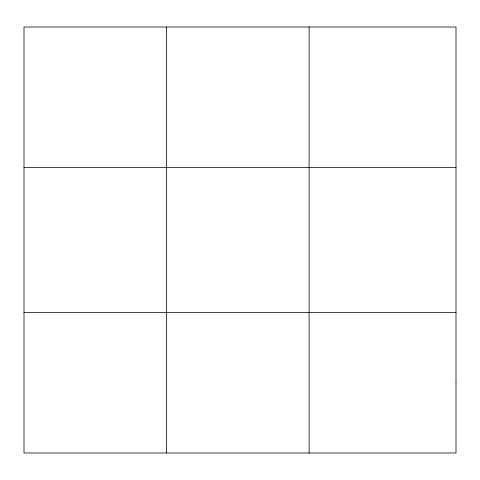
<?xml version="1.0" encoding="UTF-8"?>
<svg xmlns="http://www.w3.org/2000/svg" width="480" height="480" viewBox="0 0 480 480"><rect width="100%" height="100%" fill="white"/><g stroke="black" fill="none" stroke-linecap="round" stroke-linejoin="round"><path stroke-width="0.72" d="M166.56 26.994L166.56 453.006M309.12 26.994L309.12 453.006M24 167.58L456 167.58M24 312.42L456 312.42M456 382.716L456 453.006L24 453.006L24 26.994L456 26.994L456 382.716"/></g></svg>
